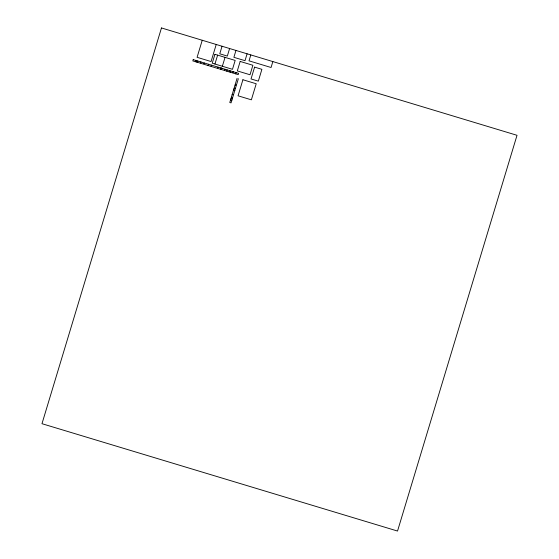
<?xml version="1.0" encoding="UTF-8"?>
<svg xmlns="http://www.w3.org/2000/svg" width="559" height="559" viewBox="0 0 559 559"><rect width="100%" height="100%" fill="white"/><g stroke="black" fill="none" stroke-linecap="round" stroke-linejoin="round"><path stroke-width="0.84" d="M195.552 61.742L195.943 60.456M202.239 40.262L197.089 57.311L211.071 61.539L216.221 44.482M196.53 62.035L196.915 60.749M197.495 62.322L197.886 61.043M208.088 65.522L208.472 64.243M214.942 64.019L217.626 55.124M222.049 46.243L219.771 53.797L227.324 56.082L229.602 48.521M220.484 69.267L220.875 67.981M220.602 69.302L220.987 68.023M220.959 69.407L221.343 68.128M221.308 69.512L221.692 68.233M222.356 66.262L225.046 57.367M221.42 69.547L221.811 68.268M226.772 71.161L227.157 69.882M229.183 71.894L229.567 70.609M235.968 50.443L233.886 57.318L245.017 60.679L247.092 53.804M230.336 72.237L230.72 70.958M235.73 73.872L236.115 72.586M237.086 78.302L235.22 84.465L236.506 84.849L238.365 78.686M250.809 54.922L249.021 60.84L271.066 67.499L272.848 61.581M233.585 89.894L234.864 90.278M231.356 97.259L232.642 97.643M230.979 98.524L232.258 98.915M230.539 99.963L231.824 100.354M161.467 27.95L41.981 423.701L397.533 531.05L517.019 135.299L161.467 27.95M193.204 59.631L192.813 60.91L200.248 63.153L200.632 61.874L193.204 59.631M200.961 61.972L200.576 63.258L203.392 64.103L203.776 62.825L200.961 61.972M204.377 63.006L203.986 64.285L210.904 66.374L211.288 65.089L204.377 63.006M211.582 65.179L211.197 66.458L217.151 68.261L217.542 66.975L211.582 65.179M214.922 54.314L212.238 63.202L232.481 69.316L235.164 60.421L214.922 54.314M218.059 67.136L217.675 68.415L224.236 70.399L224.62 69.12L218.059 67.136M225.053 69.246L224.662 70.525L232.446 72.873L232.83 71.594L225.053 69.246M233.306 71.741L232.914 73.019L238.197 74.613L238.581 73.334L233.306 71.741M240.174 61.434L237.309 70.916L250.02 74.752L252.885 65.27L240.174 61.434M232.167 94.576L229.777 102.5L231.056 102.884L233.452 94.96L232.167 94.576M234.06 88.322L232.258 94.282L233.536 94.667L235.339 88.706L234.06 88.322M235.053 85.038L234.2 87.847L235.479 88.238L236.331 85.422L235.053 85.038M242.906 79.748L238.057 95.806L251.368 99.823L256.218 83.766L242.906 79.748M254.597 67.129L251.033 78.945L258.328 81.146L261.898 69.33L254.597 67.129"/></g></svg>
